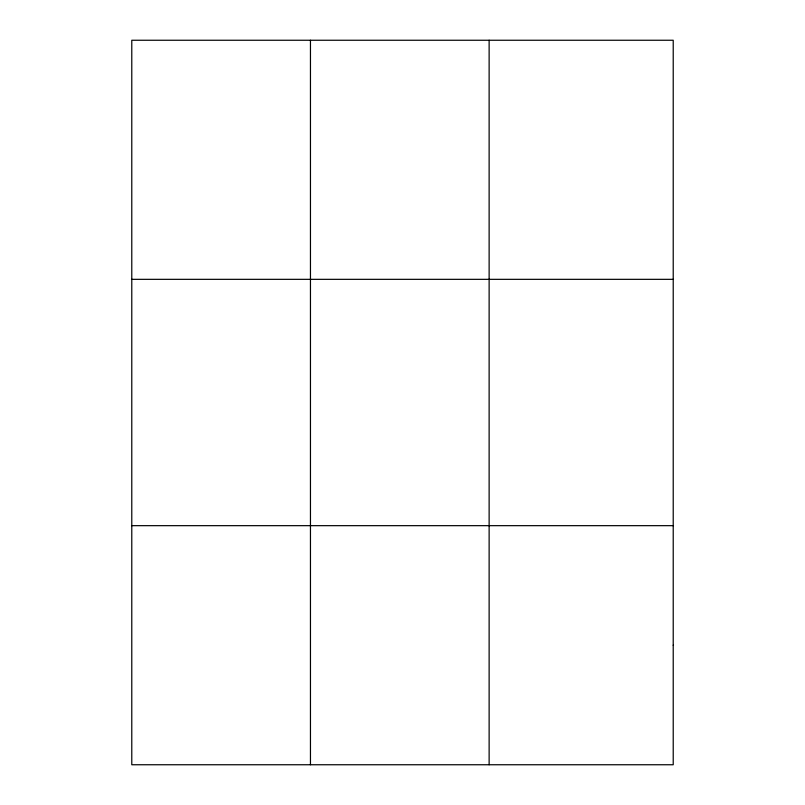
<?xml version="1.0" encoding="UTF-8"?>
<svg xmlns="http://www.w3.org/2000/svg" width="805" height="805" viewBox="0 0 805 805"><rect width="100%" height="100%" fill="white"/><g stroke="black" fill="none" stroke-linecap="round" stroke-linejoin="round"><path stroke-width="1.21" d="M310.458 764.75L310.458 40.25M489.128 764.75L489.128 40.25M131.779 279.335L673.221 279.335M131.779 525.665L673.221 525.665M673.221 645.208L673.221 764.75L131.779 764.75L131.779 40.25L673.221 40.25L673.221 645.208"/></g></svg>
